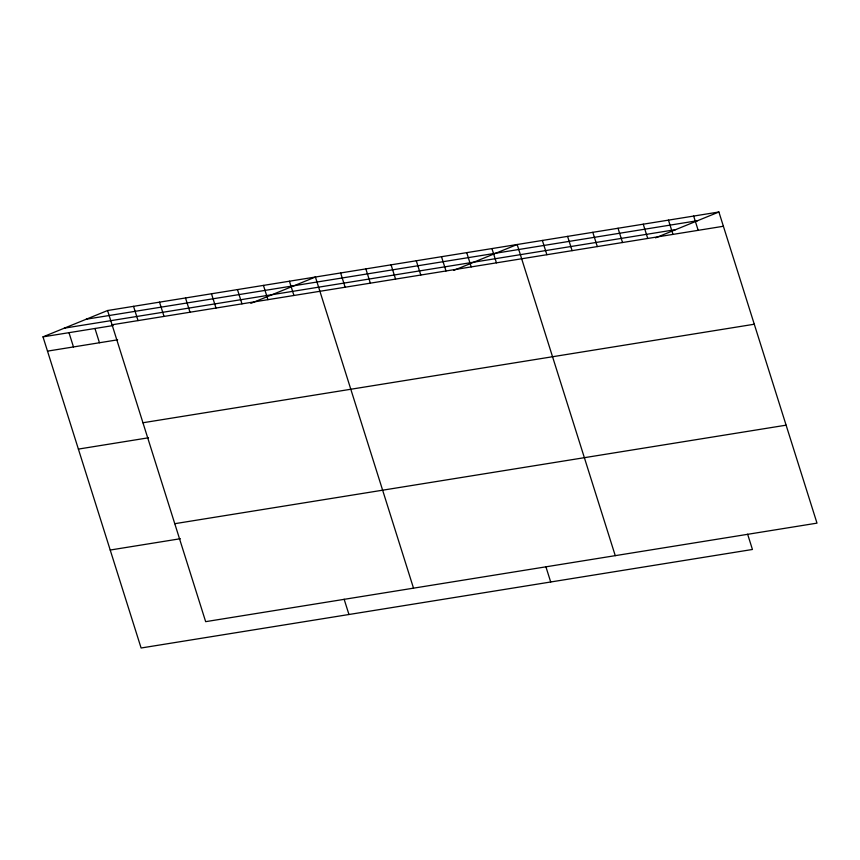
<?xml version="1.0" encoding="UTF-8"?>
<svg xmlns="http://www.w3.org/2000/svg" width="860" height="860" viewBox="0 0 860 860"><rect width="100%" height="100%" fill="white"/><g stroke="black" fill="none" stroke-linecap="round" stroke-linejoin="round"><path stroke-width="1.29" d="M747.63 534.211L752.436 549.476L141.104 647.999L43 336.862L107.564 310.524L718.895 212.001L817 523.138L205.658 621.662L107.564 310.524M250.851 303.365L315.416 277.027L413.52 588.165M453.779 270.363L517.161 244.509L615.255 555.657M655.524 237.854L718.895 212.001M86.258 319.21L697.589 220.687M64.306 328.165L675.648 229.642M112.058 324.79L723.4 226.266M43 336.862L113.154 325.553M47.493 351.127L117.648 339.818M142.943 422.754L754.284 324.231M78.389 449.092L148.533 437.783M174.774 523.697L786.115 425.173M110.209 550.034L180.363 538.726M693.676 216.064L698.18 230.329M668.467 220.128L672.961 234.393M643.248 224.191L647.741 238.456M618.028 228.255L622.522 242.52M592.809 232.318L597.302 246.583M567.589 236.382L572.093 250.647M542.37 240.445L546.874 254.71M491.941 248.572L496.435 262.837M466.722 252.636L471.215 266.901M545.885 566.718L550.701 581.994M441.502 256.71L445.996 270.964M416.283 260.774L420.787 275.028M391.063 264.837L395.568 279.102M365.855 268.9L370.348 283.166M340.635 272.964L345.129 287.229M289.433 281.209L293.927 295.474M263.45 285.402L267.944 299.667M344.14 599.237L348.956 614.502M237.468 289.583L241.972 303.849M211.485 293.776L215.989 308.041M185.502 297.958L190.006 312.223M159.519 302.15L164.024 316.415M133.536 306.332L138.041 320.597M94.966 328.488L99.459 342.753M68.983 332.669L73.476 346.935"/></g></svg>
